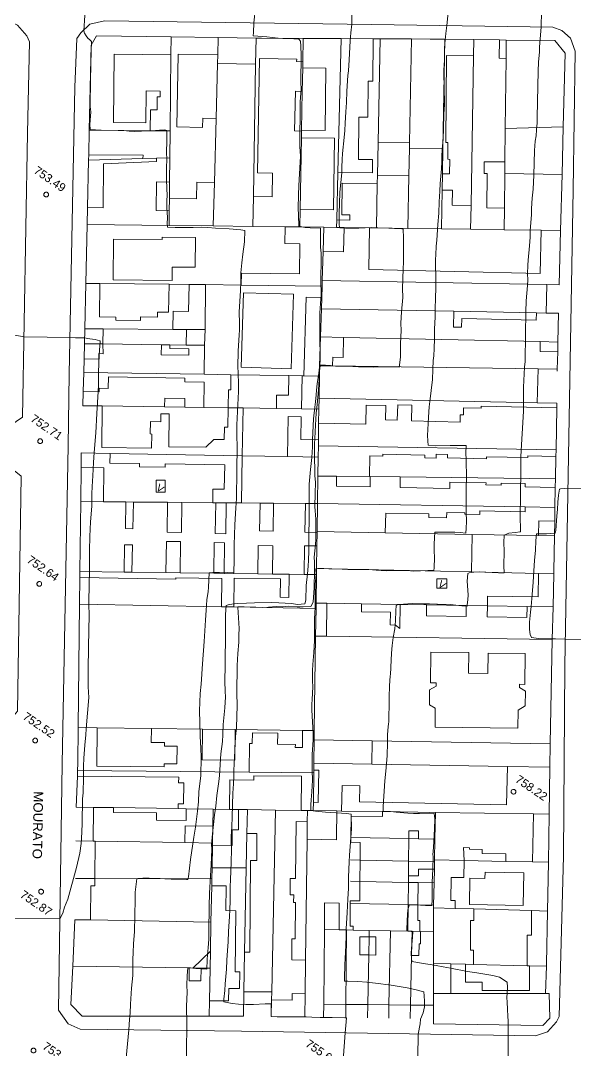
# Model space of a CAD drawing. Header units: metres. Extents: x 322294 to 7190115, y 7390841 to 10157759.
# Drawn here: x 323819.7 to 323937, y 7393684.5 to 7393902 of the extents above; entities that cross this region are included whole.
import ezdxf
from ezdxf.enums import TextEntityAlignment as Align

# ---------------------------------------------------------------- set-up
doc = ezdxf.new("R2010")
doc.units = ezdxf.units.M
doc.layers.get('0').update_dxf_attribs({"lineweight": 18})
for name, color, linetype, lineweight in [('100_SIST_VIARIO_MEIO_FIO', 1, 'Continuous', 18), ('160_P_SIMP_ASF_TOP', 7, 'Continuous', 18), ('206_MURO_E_MURO_ARRIMO', 7, 'Continuous', 18), ('214_PROJ_BEIRAL_EDIF', 10, 'Continuous', 18), ('600_CURVA_MESTRA', 14, 'Continuous', 18), ('604_CURVA_INTERM', 7, 'Continuous', 18), ('606_PTO_COTADO', 7, 'Continuous', 18), ('608_PTO_COTADO_INTERVIA', 1, 'Continuous', 18), ('626_SEGM_CURVA_INTERM', 7, 'Continuous', 18)]:
    doc.layers.add(name, color=color, linetype=linetype, lineweight=lineweight)
doc.styles.add('Style-Arial', font='arial.ttf', dxfattribs={"height": 1.75})

# ---------------------------------------------------------------- blocks, each defined once
blk = doc.blocks.new('SP09')
at = {"color": 0, "linetype": 'Continuous'}
blk.add_lwpolyline([(-0.03, -0.51), (-0.14, -0.49), (-0.24, -0.46), (-0.31, -0.42), (-0.35, -0.39), (-0.42, -0.31), (-0.47, -0.24), (-0.51, -0.15), (-0.52, -0.09), (-0.52, 0.03), (-0.51, 0.11), (-0.48, 0.2), (-0.44, 0.27), (-0.4, 0.33), (-0.32, 0.39), (-0.23, 0.44), (-0.15, 0.48), (-0.1, 0.48), (-0.03, 0.48), (0.08, 0.48), (0.19, 0.44), (0.27, 0.4), (0.35, 0.32), (0.41, 0.23), (0.46, 0.11), (0.48, 0.03), (0.48, -0.03), (0.47, -0.08), (0.44, -0.21), (0.38, -0.3), (0.31, -0.38), (0.23, -0.44), (0.1, -0.49), (0.02, -0.51)], close=True, dxfattribs=at)
blk = doc.blocks.new('SP10')
at = {"color": 0, "linetype": 'Continuous'}
blk.add_lwpolyline([(-0.03, -0.51), (-0.14, -0.49), (-0.24, -0.46), (-0.31, -0.42), (-0.35, -0.39), (-0.42, -0.31), (-0.47, -0.24), (-0.51, -0.15), (-0.52, -0.09), (-0.52, 0.03), (-0.51, 0.11), (-0.48, 0.2), (-0.44, 0.27), (-0.4, 0.33), (-0.32, 0.39), (-0.23, 0.44), (-0.15, 0.48), (-0.1, 0.48), (-0.03, 0.48), (0.08, 0.48), (0.19, 0.44), (0.27, 0.4), (0.35, 0.32), (0.41, 0.23), (0.46, 0.11), (0.48, 0.03), (0.48, -0.03), (0.47, -0.08), (0.44, -0.21), (0.38, -0.3), (0.31, -0.38), (0.23, -0.44), (0.1, -0.49), (0.02, -0.51)], close=True, dxfattribs=at)

msp = doc.modelspace()

# ---------------------------------------------------------------- linework, layer by layer
at = {"layer": '100_SIST_VIARIO_MEIO_FIO'}
for points in [[(323814.107, 7393902.237), (323817.074, 7393902.018), (323819.078, 7393901.019), (323821.039, 7393898.781), (323821.608, 7393897.484), (323821.185, 7393878.231), (323820.165, 7393818.259), (323814.697, 7393814.557), (323767.167, 7393815.661), (323766.306, 7393816.119), (323766.901, 7393862.669), (323767.093, 7393877.496), (323763.425, 7393877.546), (323762.956, 7393878.089), (323763.76, 7393898.6), (323767.238, 7393903.131), (323783.372, 7393903.328), (323803.161, 7393902.441)], [(323829.81, 7393812.157), (323828.554, 7393745.011), (323827.711, 7393693.039), (323829.776, 7393690.121), (323832.319, 7393689.017), (323866.396, 7393688.55), (323928.522, 7393687.555), (323931.081, 7393688.452), (323932.959, 7393690.572), (323933.517, 7393691.656), (323934.469, 7393725.503), (323934.777, 7393765.79), (323936.477, 7393866.253), (323936.947, 7393895.484), (323935.967, 7393898.239), (323934.095, 7393899.889), (323932.226, 7393900.591), (323893.919, 7393901.16), (323837.492, 7393901.891), (323834.368, 7393901.206), (323832.441, 7393899.356), (323831.628, 7393898.159), (323831.195, 7393887.884), (323830.03, 7393827.292)], [(323751.308, 7393810.542), (323707.606, 7393811.207), (323705.502, 7393810.342), (323704.349, 7393808.451), (323703.949, 7393793.34), (323703.94, 7393757.336), (323706.498, 7393754.903), (323741.729, 7393754.131), (323816.586, 7393753.203), (323819.045, 7393756.145), (323819.844, 7393805.76), (323815.336, 7393809.388), (323799.938, 7393809.664)]]:
    msp.add_lwpolyline(points, close=True, dxfattribs=at)
at = {"layer": '206_MURO_E_MURO_ARRIMO'}
for p, q in [((323834.66, 7393896.812), (323835.777, 7393898.783)), ((323835.777, 7393898.783), (323851.544, 7393898.541)), ((323851.544, 7393898.541), (323861.517, 7393898.388)), ((323861.517, 7393898.388), (323869.491, 7393898.266)), ((323869.491, 7393898.266), (323870.64, 7393898.248)), ((323870.64, 7393898.248), (323879.466, 7393898.207)), ((323879.466, 7393898.207), (323887.454, 7393898.17)), ((323894.254, 7393898.138), (323895.704, 7393898.132)), ((323909.353, 7393898.042), (323915.518, 7393897.961)), ((323920.904, 7393897.891), (323922.355, 7393897.872)), ((323834.252, 7393878.833), (323834.66, 7393896.812)), ((323833.881, 7393862.497), (323834.108, 7393872.493)), ((323834.108, 7393872.493), (323834.134, 7393873.651)), ((323833.518, 7393846.471), (323833.8, 7393858.903)), ((323933.853, 7393857.664), (323933.566, 7393846.189)), ((323833.301, 7393836.911), (323833.518, 7393846.471)), ((323833.156, 7393830.522), (323833.229, 7393833.741)), ((323933.283, 7393834.1), (323933.235, 7393832.007)), ((323933.15, 7393828.36), (323933.14, 7393827.937)), ((323832.991, 7393823.658), (323833.091, 7393827.677)), ((323933.06, 7393821.178), (323933.042, 7393820.206)), ((323932.877, 7393811.311), (323932.852, 7393809.922)), ((323832.515, 7393807.574), (323832.438, 7393800.406)), ((323932.764, 7393805.218), (323932.73, 7393803.348)), ((323932.598, 7393796.246), (323932.54, 7393793.151)), ((323932.54, 7393793.151), (323932.402, 7393785.719)), ((323832.281, 7393785.66), (323832.267, 7393784.345)), ((323932.39, 7393785.152), (323932.243, 7393778.167)), ((323932.402, 7393785.719), (323932.39, 7393785.152)), ((323932.098, 7393771.286), (323931.634, 7393749.276)), ((323831.93, 7393752.717), (323831.849, 7393745.082)), ((323831.79, 7393743.628), (323831.74, 7393742.399)), ((323831.849, 7393745.082), (323831.79, 7393743.628)), ((323931.571, 7393744.337), (323931.445, 7393734.41)), ((323931.445, 7393734.41), (323931.316, 7393724.231)), ((323880.261, 7393729.111), (323879.944, 7393703.598)), ((323931.316, 7393724.231), (323931.109, 7393713.928)), ((323931.109, 7393713.928), (323930.885, 7393702.772)), ((323830.747, 7393702.313), (323831.213, 7393712.108)), ((323930.867, 7393702.31), (323930.636, 7393696.516)), ((323930.885, 7393702.772), (323930.867, 7393702.31)), ((323879.856, 7393696.475), (323879.795, 7393691.557)), ((323883.771, 7393691.496), (323883.795, 7393694.265)), ((323866.819, 7393691.754), (323859.584, 7393691.757))]:
    msp.add_line(p, q, dxfattribs=at)
for points in [[(323851.544, 7393898.541), (323851.503, 7393894.746)], [(323861.418, 7393894.718), (323861.517, 7393898.388)], [(323869.397, 7393892.751), (323869.491, 7393898.266)], [(323879.378, 7393893.284), (323879.466, 7393898.207)], [(323879.117, 7393878.652), (323879.121, 7393878.845)], [(323895.278, 7393876.244), (323895.142, 7393869.24)], [(323901.904, 7393875.043), (323901.789, 7393869.17)], [(323908.95, 7393874.969), (323908.857, 7393869.645)], [(323845.598, 7393872.821), (323834.108, 7393872.493)], [(323886.559, 7393859.87), (323886.794, 7393869.93)], [(323851.21, 7393867.883), (323851.172, 7393864.423)], [(323908.796, 7393866.168), (323908.653, 7393858.003)], [(323836.492, 7393846.448), (323833.518, 7393846.471)], [(323855.339, 7393846.279), (323851.115, 7393846.335)], [(323858.838, 7393846.233), (323866.356, 7393846.135)], [(323930.923, 7393846.236), (323933.566, 7393846.189)], [(323837.157, 7393836.883), (323851.9, 7393836.778)], [(323851.277, 7393833.505), (323849.476, 7393833.528)], [(323858.541, 7393827.281), (323864.185, 7393827.194)], [(323876.397, 7393827.004), (323879.212, 7393826.96)], [(323933.06, 7393821.178), (323928.92, 7393821.265)], [(323882.62, 7393809.785), (323882.654, 7393812.162)], [(323866.592, 7393810.057), (323838.642, 7393810.532)], [(323886.503, 7393805.755), (323893.456, 7393805.675)], [(323860.97, 7393800.167), (323863.166, 7393800.149)], [(323882.479, 7393799.987), (323882.394, 7393794.057)], [(323932.54, 7393793.151), (323929.152, 7393793.212)], [(323843.265, 7393785.509), (323841.609, 7393785.532)], [(323853.465, 7393785.369), (323850.445, 7393785.411)], [(323862.757, 7393785.242), (323860.539, 7393785.272)], [(323872.936, 7393785.102), (323869.872, 7393785.144)], [(323929.21, 7393785.223), (323932.39, 7393785.152)], [(323926.754, 7393778.255), (323918.386, 7393778.389)], [(323882.076, 7393771.987), (323884.378, 7393771.955)], [(323894.044, 7393749.917), (323881.762, 7393750.127)], [(323868.027, 7393743.266), (323831.79, 7393743.628)], [(323881.682, 7393743.13), (323881.611, 7393736.91)], [(323853.028, 7393735.569), (323854.716, 7393735.544)], [(323860.432, 7393735.46), (323863.894, 7393735.409)], [(323896.201, 7393734.931), (323887.583, 7393735.058)], [(323928.148, 7393734.458), (323931.445, 7393734.41)], [(323860.293, 7393728.296), (323860.363, 7393731.89)], [(323835.049, 7393728.701), (323831.398, 7393728.76)], [(323903.812, 7393729.202), (323901.788, 7393729.244)], [(323889.485, 7393724.756), (323891.484, 7393724.714)], [(323901.741, 7393724.501), (323907.206, 7393724.388)], [(323922.26, 7393724.416), (323913.452, 7393724.596)], [(323931.316, 7393724.231), (323927.941, 7393724.3)], [(323867.423, 7393723.098), (323867.079, 7393705.235)], [(323831.31, 7393720.827), (323835.41, 7393720.812)], [(323891.439, 7393720.198), (323889.431, 7393720.239)], [(323901.649, 7393715.312), (323903.697, 7393715.269)], [(323911.546, 7393714.502), (323915.525, 7393714.385)], [(323927.709, 7393714.028), (323931.109, 7393713.928)], [(323834.517, 7393712.051), (323831.213, 7393712.108)], [(323893.307, 7393704.669), (323893.386, 7393708.477)], [(323902.459, 7393709.657), (323904.081, 7393709.624)], [(323856.111, 7393701.912), (323855.349, 7393701.924)], [(323913.717, 7393702.698), (323910.63, 7393702.768)], [(323930.867, 7393702.31), (323927.292, 7393702.391)], [(323866.918, 7393696.905), (323866.819, 7393691.754)], [(323872.786, 7393695.198), (323872.717, 7393691.665)], [(323888.495, 7393694.218), (323888.471, 7393691.425)], [(323893.031, 7393691.356), (323893.089, 7393694.172)], [(323897.522, 7393691.287), (323897.581, 7393694.127)], [(323902.076, 7393691.218), (323902.135, 7393694.082)]]:
    msp.add_lwpolyline(points, dxfattribs=at)
at = {"layer": '214_PROJ_BEIRAL_EDIF'}
for points in [[(323886.794, 7393869.93), (323887.454, 7393898.17), (323894.254, 7393898.138), (323894.16, 7393889.183), (323893.217, 7393889.193), (323893.137, 7393881.57), (323891.202, 7393881.59), (323891.108, 7393872.675), (323894.129, 7393872.644), (323894.1, 7393869.853)], [(323902.357, 7393898.101), (323895.704, 7393898.132), (323895.278, 7393876.244), (323901.926, 7393876.174)], [(323901.926, 7393876.174), (323902.357, 7393898.101), (323906.251, 7393898.083), (323909.353, 7393898.042), (323908.95, 7393874.969), (323901.904, 7393875.043)], [(323922.085, 7393872.134), (323922.158, 7393879.157), (323922.314, 7393893.954), (323920.863, 7393894.015), (323920.904, 7393897.891), (323915.518, 7393897.961), (323915.461, 7393894.558), (323914.928, 7393862.931), (323914.843, 7393857.919), (323921.934, 7393857.824), (323921.982, 7393862.388), (323918.287, 7393862.427), (323918.363, 7393869.662), (323917.688, 7393869.67), (323917.715, 7393872.18)], [(323922.314, 7393893.954), (323922.355, 7393897.872), (323932.63, 7393897.738), (323934.787, 7393895.102), (323934.399, 7393879.573), (323922.158, 7393879.157)], [(323851.503, 7393894.746), (323851.327, 7393878.687), (323847.144, 7393878.723), (323847.181, 7393883.112), (323848.596, 7393883.099), (323848.62, 7393885.899), (323849.195, 7393885.895), (323849.205, 7393887.104), (323846.24, 7393887.129), (323846.182, 7393880.399), (323839.362, 7393880.457), (323839.485, 7393894.85)], [(323861.058, 7393881.334), (323861.369, 7393892.888), (323861.418, 7393894.718), (323853.027, 7393894.861), (323852.766, 7393879.514), (323858.183, 7393879.421), (323858.216, 7393881.382)], [(323868.922, 7393864.845), (323872.897, 7393864.777), (323872.982, 7393869.768), (323869.81, 7393869.822), (323870.221, 7393893.993), (323878.083, 7393893.859), (323878.073, 7393893.307), (323879.378, 7393893.284), (323879.355, 7393891.998), (323879.266, 7393887.013), (323877.795, 7393887.039), (323877.646, 7393878.678), (323879.117, 7393878.652), (323879.092, 7393877.216), (323878.822, 7393862.072), (323878.757, 7393858.399), (323875.644, 7393858.437), (323868.814, 7393858.521)], [(323908.796, 7393866.168), (323908.857, 7393869.645), (323910.388, 7393869.629), (323910.42, 7393872.672), (323909.992, 7393872.677), (323910.029, 7393876.207), (323909.562, 7393876.212), (323909.755, 7393894.618), (323915.461, 7393894.558), (323914.928, 7393862.931), (323910.956, 7393862.973), (323910.989, 7393866.145)], [(323860.695, 7393867.793), (323861.058, 7393881.334), (323861.369, 7393892.888), (323869.397, 7393892.751), (323868.922, 7393864.845), (323868.814, 7393858.521), (323860.448, 7393858.612)], [(323879.121, 7393878.845), (323879.266, 7393887.013), (323879.355, 7393891.998), (323884.222, 7393891.947), (323884.084, 7393878.792)], [(323847.144, 7393878.723), (323851.327, 7393878.687), (323851.265, 7393872.983), (323848.482, 7393872.903), (323845.598, 7393872.821), (323845.604, 7393873.552), (323834.134, 7393873.651), (323834.252, 7393878.833)], [(323922.085, 7393872.134), (323922.158, 7393879.157), (323934.399, 7393879.573), (323934.147, 7393869.466), (323922.059, 7393869.701)], [(323879.092, 7393877.216), (323878.822, 7393862.072), (323885.887, 7393861.998), (323886.046, 7393877.142)], [(323851.143, 7393861.824), (323848.377, 7393861.847), (323848.429, 7393867.906), (323851.21, 7393867.883), (323851.265, 7393872.983), (323848.482, 7393872.903), (323848.475, 7393872.184), (323837.268, 7393871.723), (323837.189, 7393862.469), (323833.881, 7393862.497), (323833.8, 7393858.903), (323851.11, 7393858.714)], [(323921.982, 7393862.388), (323921.934, 7393857.824), (323929.765, 7393857.719), (323933.853, 7393857.664), (323934.147, 7393869.466), (323922.059, 7393869.701)], [(323860.695, 7393867.793), (323856.975, 7393867.856), (323856.915, 7393864.325), (323851.172, 7393864.423), (323851.143, 7393861.824), (323851.11, 7393858.714), (323860.448, 7393858.612)], [(323894.927, 7393858.187), (323895.11, 7393867.592), (323887.663, 7393867.67), (323887.593, 7393860.968), (323889.335, 7393860.949), (323889.324, 7393859.841), (323886.559, 7393859.87), (323886.522, 7393858.3), (323888.082, 7393858.279), (323893.496, 7393858.207)], [(323895.11, 7393867.592), (323895.142, 7393869.24), (323901.789, 7393869.17), (323901.571, 7393858.098), (323894.927, 7393858.187)], [(323866.356, 7393846.135), (323866.384, 7393848.664), (323878.657, 7393848.53), (323878.725, 7393854.837), (323875.605, 7393854.871), (323875.644, 7393858.437), (323878.757, 7393858.399), (323883.818, 7393858.337), (323883.663, 7393853.222), (323883.477, 7393847.088), (323883.442, 7393845.911)], [(323888.082, 7393858.279), (323887.968, 7393853.127), (323883.663, 7393853.222), (323883.818, 7393858.337), (323886.522, 7393858.3)], [(323929.765, 7393857.719), (323929.562, 7393848.593), (323893.301, 7393849.396), (323893.496, 7393858.207), (323894.927, 7393858.187), (323901.571, 7393858.098), (323908.653, 7393858.003), (323914.843, 7393857.919), (323921.934, 7393857.824)], [(323856.723, 7393856.18), (323856.654, 7393849.873), (323851.764, 7393849.926), (323851.733, 7393847.094), (323839.307, 7393847.23), (323839.401, 7393855.853), (323849.647, 7393855.741), (323849.652, 7393856.257)], [(323836.492, 7393846.448), (323851.115, 7393846.335), (323851.023, 7393840.382), (323848.682, 7393840.419), (323848.666, 7393839.351), (323845.063, 7393839.407), (323845.051, 7393838.611), (323839.837, 7393838.692), (323839.848, 7393839.369), (323836.383, 7393839.423)], [(323855.339, 7393846.279), (323858.838, 7393846.233), (323858.77, 7393836.729), (323854.788, 7393836.757), (323851.9, 7393836.778), (323851.96, 7393840.624), (323855.251, 7393840.573)], [(323911.303, 7393840.582), (323928.744, 7393840.256), (323930.789, 7393840.218), (323930.923, 7393846.236), (323883.477, 7393847.088), (323883.442, 7393845.911), (323883.367, 7393843.452), (323883.296, 7393841.107)], [(323877.414, 7393844.177), (323866.847, 7393844.497), (323866.371, 7393828.779), (323876.938, 7393828.459)], [(323879.607, 7393826.954), (323880.109, 7393843.551), (323883.367, 7393843.452), (323883.296, 7393841.107), (323883.116, 7393835.17), (323882.932, 7393829.084), (323882.866, 7393826.903)], [(323911.303, 7393840.582), (323911.229, 7393837.252), (323912.92, 7393837.215), (323912.961, 7393839.088), (323928.71, 7393838.739), (323928.744, 7393840.256), (323930.789, 7393840.218), (323933.424, 7393840.168), (323933.283, 7393834.1), (323929.544, 7393834.18), (323887.994, 7393835.066), (323883.116, 7393835.17), (323883.296, 7393841.107)], [(323837.107, 7393833.69), (323837.157, 7393836.883), (323833.301, 7393836.911), (323833.229, 7393833.741)], [(323854.688, 7393833.46), (323854.788, 7393836.757), (323858.77, 7393836.729), (323858.621, 7393833.409)], [(323929.079, 7393828.418), (323885.656, 7393829.044), (323885.696, 7393830.871), (323887.9, 7393830.822), (323887.994, 7393835.066), (323929.544, 7393834.18), (323929.497, 7393832.09), (323933.235, 7393832.007), (323933.15, 7393828.36)], [(323858.621, 7393833.409), (323854.688, 7393833.46), (323851.277, 7393833.505), (323851.265, 7393832.75), (323855.282, 7393832.687), (323855.261, 7393831.333), (323849.443, 7393831.424), (323849.476, 7393833.528), (323837.107, 7393833.69), (323837.153, 7393831.637), (323836.287, 7393831.65), (323836.268, 7393830.474), (323833.156, 7393830.522), (323833.091, 7393827.677), (323858.541, 7393827.281)], [(323885.656, 7393829.044), (323882.932, 7393829.084), (323882.866, 7393826.903), (323882.799, 7393822.231), (323928.92, 7393821.265), (323929.079, 7393828.418)], [(323854.445, 7393820.347), (323858.469, 7393820.289), (323858.551, 7393825.621), (323854.437, 7393825.685), (323854.45, 7393826.47), (323838.29, 7393826.721), (323838.253, 7393824.312), (323836.355, 7393824.342), (323836.344, 7393823.606), (323832.991, 7393823.658), (323832.916, 7393820.656), (323837.004, 7393820.597), (323850.163, 7393820.409), (323850.191, 7393822.212), (323854.472, 7393822.146)], [(323873.796, 7393820.07), (323866.749, 7393820.171), (323863.603, 7393820.216), (323863.662, 7393824.025), (323864.136, 7393824.018), (323864.185, 7393827.194), (323876.397, 7393827.004), (323876.338, 7393822.849), (323873.836, 7393822.884)], [(323879.607, 7393826.954), (323882.866, 7393826.903), (323882.799, 7393822.231), (323882.766, 7393819.941), (323879.103, 7393819.994), (323879.212, 7393826.96)], [(323863.603, 7393820.216), (323863.539, 7393816.098), (323862.804, 7393816.109), (323862.764, 7393813.498), (323860.569, 7393813.532), (323858.911, 7393811.862), (323851.04, 7393811.985), (323851.148, 7393818.934), (323849.376, 7393818.961), (323849.35, 7393817.265), (323847.186, 7393817.299), (323847.146, 7393814.681), (323847.445, 7393814.676), (323847.398, 7393811.675), (323836.867, 7393811.839), (323837.004, 7393820.597), (323850.163, 7393820.409), (323854.445, 7393820.347), (323858.469, 7393820.289)], [(323882.766, 7393819.941), (323879.103, 7393819.994), (323873.796, 7393820.07), (323866.749, 7393820.171), (323866.592, 7393810.057), (323876.159, 7393809.895), (323876.281, 7393818.363), (323878.991, 7393818.324), (323878.922, 7393813.488), (323882.672, 7393813.434), (323882.723, 7393816.973)], [(323882.723, 7393816.973), (323882.672, 7393813.434), (323882.654, 7393812.162), (323932.877, 7393811.311), (323933.042, 7393820.206), (323917.038, 7393820.561), (323917.028, 7393820.098), (323913.347, 7393820.179), (323913.314, 7393818.69), (323912.65, 7393818.705), (323912.616, 7393817.194), (323902.317, 7393817.423), (323902.391, 7393820.745), (323899.418, 7393820.811), (323899.347, 7393817.62), (323896.817, 7393817.677), (323896.883, 7393820.665), (323892.755, 7393820.757), (323892.666, 7393816.752)], [(323838.642, 7393810.532), (323838.612, 7393808.552), (323844.894, 7393808.454), (323844.883, 7393807.759), (323850.281, 7393807.675), (323850.292, 7393808.37), (323862.859, 7393808.175), (323862.779, 7393803.015), (323860.375, 7393803.052), (323860.33, 7393800.172), (323853.814, 7393800.227), (323850.795, 7393800.252), (323843.566, 7393800.313), (323841.984, 7393800.326), (323837.219, 7393800.366), (323837.33, 7393807.499), (323832.515, 7393807.574), (323832.548, 7393810.676)], [(323866.438, 7393800.121), (323870.335, 7393800.089), (323873.185, 7393800.065), (323879.916, 7393800.008), (323882.479, 7393799.987), (323882.563, 7393805.801), (323882.62, 7393809.785), (323876.159, 7393809.895), (323866.592, 7393810.057)], [(323893.456, 7393805.675), (323893.62, 7393805.673), (323899.981, 7393805.599), (323932.764, 7393805.218), (323932.852, 7393809.922), (323926.937, 7393810.053), (323926.929, 7393809.693), (323918.167, 7393809.887), (323918.157, 7393809.44), (323909.937, 7393809.622), (323909.953, 7393810.348), (323907.545, 7393810.402), (323907.527, 7393809.593), (323905.141, 7393809.646), (323905.154, 7393810.23), (323896.27, 7393810.427), (323896.26, 7393809.972), (323893.553, 7393810.032)], [(323850.295, 7393804.91), (323850.256, 7393802.396), (323848.371, 7393802.425), (323848.41, 7393804.939)], [(323886.503, 7393805.755), (323886.478, 7393803.627), (323893.595, 7393803.544), (323893.62, 7393805.673), (323899.981, 7393805.599), (323899.931, 7393803.373), (323910.424, 7393803.14), (323910.454, 7393804.504), (323918.09, 7393804.335), (323918.081, 7393803.933), (323921.287, 7393803.862), (323921.297, 7393804.307), (323926.393, 7393804.194), (323926.377, 7393803.488), (323932.73, 7393803.348), (323932.652, 7393799.173), (323926.396, 7393799.274), (323882.479, 7393799.987), (323882.563, 7393805.801)], [(323841.609, 7393785.532), (323832.281, 7393785.66), (323832.438, 7393800.406), (323837.219, 7393800.366), (323841.984, 7393800.326), (323841.903, 7393794.692), (323843.486, 7393794.669), (323843.566, 7393800.313), (323850.795, 7393800.252), (323850.704, 7393793.94), (323853.723, 7393793.896), (323853.814, 7393800.227), (323860.33, 7393800.172), (323860.97, 7393800.167), (323860.876, 7393793.643), (323863.072, 7393793.612), (323863.166, 7393800.149), (323866.438, 7393800.121), (323870.335, 7393800.089), (323870.25, 7393794.214), (323873.1, 7393794.173), (323873.185, 7393800.065), (323879.916, 7393800.008), (323879.829, 7393793.914), (323882.391, 7393793.877), (323882.35, 7393791.052), (323879.721, 7393791.09), (323879.634, 7393785.01), (323876.491, 7393785.053), (323872.936, 7393785.102), (323873.021, 7393791.065), (323869.958, 7393791.109), (323869.872, 7393785.144), (323862.757, 7393785.242), (323862.849, 7393791.699), (323860.631, 7393791.73), (323860.539, 7393785.272), (323853.465, 7393785.369), (323853.559, 7393791.947), (323850.539, 7393791.99), (323850.445, 7393785.411), (323843.265, 7393785.509), (323843.347, 7393791.258), (323841.692, 7393791.282)], [(323926.396, 7393799.274), (323932.652, 7393799.173), (323932.598, 7393796.246), (323929.221, 7393796.32), (323929.152, 7393793.212), (323915.182, 7393793.465), (323896.8, 7393793.797), (323896.892, 7393797.988), (323905.99, 7393797.786), (323905.974, 7393797.055), (323909.751, 7393796.971), (323909.776, 7393798.113), (323913.637, 7393798.028), (323913.63, 7393797.729), (323916.75, 7393797.66), (323916.768, 7393798.464), (323926.373, 7393798.251)], [(323882.394, 7393794.057), (323882.391, 7393793.877), (323882.35, 7393791.052), (323882.282, 7393786.263), (323915.006, 7393785.537), (323915.182, 7393793.465), (323896.8, 7393793.797)], [(323864.787, 7393778.16), (323882.16, 7393777.837), (323882.177, 7393778.97), (323882.263, 7393784.974), (323879.634, 7393785.01), (323876.491, 7393785.053), (323876.42, 7393780.161), (323874.612, 7393780.187), (323874.668, 7393784.06), (323864.873, 7393784.201)], [(323929.21, 7393785.223), (323915.006, 7393785.537), (323882.282, 7393786.263), (323882.263, 7393784.974), (323882.177, 7393778.97), (323884.476, 7393778.933), (323891.808, 7393778.815), (323899.975, 7393778.684), (323905.531, 7393778.595), (323913.919, 7393778.461), (323918.386, 7393778.389), (323918.415, 7393780.425), (323929.14, 7393780.275)], [(323862.155, 7393778.209), (323862.241, 7393784.191), (323852.531, 7393784.33), (323852.527, 7393784.055), (323832.267, 7393784.345), (323832.208, 7393778.767)], [(323909.809, 7393784.06), (323907.691, 7393784.09), (323907.664, 7393782.139), (323909.781, 7393782.11)], [(323864.787, 7393778.16), (323862.155, 7393778.209), (323832.208, 7393778.767), (323831.93, 7393752.717), (323835.925, 7393752.663), (323847.386, 7393752.509), (323858.165, 7393752.365), (323865.094, 7393752.272), (323879.311, 7393752.081), (323881.79, 7393752.048), (323882.076, 7393771.987), (323882.16, 7393777.837)], [(323926.754, 7393778.255), (323926.721, 7393775.918), (323918.307, 7393776.036), (323918.386, 7393778.389), (323913.919, 7393778.461), (323913.887, 7393776.151), (323905.499, 7393776.268), (323905.531, 7393778.595), (323899.975, 7393778.684), (323899.904, 7393773.629), (323898.96, 7393774.338), (323897.83, 7393774.354), (323897.868, 7393777.023), (323891.784, 7393777.108), (323891.808, 7393778.815), (323884.476, 7393778.933), (323884.378, 7393771.955), (323932.098, 7393771.286), (323932.243, 7393778.167)], [(323926.362, 7393768.295), (323926.271, 7393761.801), (323925.166, 7393761.816), (323925.156, 7393761.143), (323926.412, 7393760.389), (323926.368, 7393757.266), (323924.853, 7393756.33), (323924.799, 7393752.524), (323907.309, 7393752.769), (323907.365, 7393756.787), (323906.118, 7393757.482), (323906.163, 7393760.686), (323907.565, 7393761.405), (323907.575, 7393762.131), (323906.33, 7393762.148), (323906.421, 7393768.64), (323914.448, 7393768.527), (323914.387, 7393764.179), (323918.456, 7393764.122), (323918.516, 7393768.405)], [(323835.925, 7393752.663), (323847.386, 7393752.509), (323847.356, 7393749.541), (323850.158, 7393749.513), (323850.151, 7393748.78), (323852.814, 7393748.753), (323852.777, 7393745.024), (323850.07, 7393745.051), (323850.063, 7393744.36), (323835.843, 7393744.502)], [(323858.165, 7393752.365), (323865.094, 7393752.272), (323865.029, 7393745.822), (323858.1, 7393745.891)], [(323881.688, 7393743.679), (323881.682, 7393743.13), (323868.027, 7393743.266), (323868.088, 7393749.345), (323868.695, 7393749.339), (323868.717, 7393751.557), (323874.073, 7393751.503), (323874.05, 7393749.174), (323877.795, 7393749.136), (323877.788, 7393748.485), (323879.275, 7393748.47), (323879.311, 7393752.081), (323881.79, 7393752.048), (323881.762, 7393750.127), (323881.705, 7393745.142)], [(323922.61, 7393744.482), (323893.943, 7393744.944), (323894.044, 7393749.917), (323931.634, 7393749.276), (323931.571, 7393744.337)], [(323881.59, 7393735.147), (323881.611, 7393736.91), (323882.626, 7393736.889), (323882.764, 7393743.657), (323881.688, 7393743.679), (323881.705, 7393745.142), (323893.943, 7393744.944), (323922.61, 7393744.482), (323922.444, 7393736.362), (323891.325, 7393736.997), (323891.394, 7393740.377), (323887.693, 7393740.453), (323887.583, 7393735.058), (323886.562, 7393735.073)], [(323831.74, 7393742.399), (323853.14, 7393742.185), (323853.128, 7393741.02), (323854.198, 7393741.009), (323854.154, 7393736.596), (323853.038, 7393736.607), (323853.028, 7393735.569), (323839.349, 7393735.772), (323835.12, 7393735.834), (323831.477, 7393735.888)], [(323879.015, 7393735.185), (323879.087, 7393742.391), (323869.002, 7393742.492), (323868.993, 7393741.597), (323863.956, 7393741.648), (323863.894, 7393735.409), (323865.802, 7393735.38), (323867.66, 7393735.353), (323873.567, 7393735.266)], [(323860.432, 7393735.46), (323860.363, 7393731.89), (323854.499, 7393731.949), (323854.464, 7393728.389), (323835.488, 7393728.694), (323835.049, 7393728.701), (323835.12, 7393735.834), (323839.349, 7393735.772), (323839.338, 7393734.758), (323848.445, 7393734.667), (323848.43, 7393733.125), (323854.692, 7393733.062), (323854.716, 7393735.544)], [(323865.802, 7393735.38), (323865.759, 7393731.062), (323864.453, 7393731.075), (323864.42, 7393727.803), (323860.284, 7393727.845), (323860.191, 7393723.054), (323867.423, 7393723.098), (323867.563, 7393730.337), (323867.66, 7393735.353)], [(323867.563, 7393730.337), (323869.683, 7393730.316), (323869.626, 7393724.635), (323868.345, 7393724.648), (323868.151, 7393705.224), (323867.079, 7393705.235), (323866.918, 7393696.905), (323872.818, 7393696.847), (323873.567, 7393735.266), (323867.66, 7393735.353)], [(323880.306, 7393732.801), (323880.336, 7393735.165), (323879.015, 7393735.185), (323873.567, 7393735.266), (323872.818, 7393696.847), (323872.786, 7393695.198), (323877.137, 7393695.154), (323877.151, 7393696.502), (323879.856, 7393696.475), (323879.944, 7393703.598), (323877.027, 7393703.627), (323877.071, 7393708.08), (323877.756, 7393708.074), (323877.832, 7393715.741), (323877.429, 7393715.745), (323877.445, 7393717.331), (323876.686, 7393717.338), (323876.72, 7393720.802), (323877.858, 7393720.79), (323877.978, 7393732.824)], [(323880.306, 7393732.801), (323880.261, 7393729.111), (323886.463, 7393728.983), (323886.507, 7393729.562), (323886.562, 7393735.073), (323881.59, 7393735.147), (323880.336, 7393735.165)], [(323889.542, 7393729.498), (323889.587, 7393733.984), (323896.191, 7393733.918), (323896.201, 7393734.931), (323907.418, 7393734.765), (323907.303, 7393729.129), (323903.812, 7393729.202), (323903.829, 7393730.865), (323901.805, 7393730.886), (323901.788, 7393729.244)], [(323913.452, 7393724.596), (323913.364, 7393727.343), (323914.593, 7393727.318), (323914.587, 7393727.02), (323917.306, 7393726.964), (323917.289, 7393726.106), (323922.292, 7393726.004), (323922.26, 7393724.416), (323927.941, 7393724.3), (323928.148, 7393734.458), (323907.418, 7393734.765), (323907.303, 7393729.129), (323907.213, 7393724.723)], [(323835.41, 7393720.812), (323860.146, 7393720.722), (323860.191, 7393723.054), (323860.284, 7393727.845), (323860.293, 7393728.296), (323854.464, 7393728.389), (323835.488, 7393728.694)], [(323901.788, 7393729.244), (323889.542, 7393729.498), (323889.53, 7393728.465), (323891.521, 7393728.445), (323891.484, 7393724.714), (323901.741, 7393724.501)], [(323901.71, 7393721.373), (323901.696, 7393719.985), (323891.439, 7393720.198), (323891.484, 7393724.714), (323901.741, 7393724.501)], [(323913.452, 7393724.596), (323913.378, 7393721.003), (323910.734, 7393721.057), (323910.635, 7393716.195), (323911.58, 7393716.175), (323911.546, 7393714.502), (323907.019, 7393714.634), (323907.019, 7393715.2), (323907.114, 7393719.872), (323907.174, 7393722.779), (323907.206, 7393724.388), (323907.213, 7393724.723)], [(323901.71, 7393721.373), (323903.84, 7393721.352), (323903.855, 7393722.812), (323907.174, 7393722.779), (323907.114, 7393719.872), (323903.743, 7393719.942), (323901.696, 7393719.985)], [(323926.045, 7393721.98), (323917.889, 7393722.147), (323917.862, 7393720.805), (323914.685, 7393720.87), (323914.572, 7393715.307), (323925.904, 7393715.076)], [(323860.146, 7393720.722), (323835.41, 7393720.812), (323835.394, 7393719.233), (323834.589, 7393719.241), (323834.517, 7393712.051), (323859.969, 7393711.612), (323860.118, 7393719.28)], [(323891.439, 7393720.198), (323901.696, 7393719.985), (323901.649, 7393715.312), (323889.375, 7393715.567), (323889.382, 7393716.108), (323891.398, 7393716.088)], [(323903.697, 7393715.269), (323903.743, 7393719.942), (323907.114, 7393719.872), (323907.019, 7393715.2)], [(323860.118, 7393719.28), (323859.969, 7393711.612), (323859.85, 7393705.478), (323859.78, 7393701.854), (323859.647, 7393694.988), (323863.683, 7393694.948), (323863.709, 7393697.595), (323866.018, 7393697.572), (323866.054, 7393701.11), (323865.069, 7393701.12), (323865.197, 7393714.006), (323863.14, 7393714.027), (323863.192, 7393719.249)], [(323883.928, 7393710.042), (323887.028, 7393709.978), (323887.084, 7393715.614), (323883.923, 7393715.675)], [(323890.028, 7393709.916), (323893.415, 7393709.845), (323897.905, 7393709.752), (323901.593, 7393709.675), (323901.649, 7393715.312), (323889.375, 7393715.567), (323889.353, 7393710.753), (323890.036, 7393710.746)], [(323903.697, 7393715.269), (323903.664, 7393711.975), (323904.105, 7393711.971), (323904.081, 7393709.624), (323904.271, 7393709.62), (323907.02, 7393709.563), (323907.019, 7393714.634), (323907.019, 7393715.2)], [(323915.449, 7393702.659), (323926.796, 7393702.402), (323926.796, 7393708.868), (323927.71, 7393708.868), (323927.709, 7393714.028), (323915.525, 7393714.385), (323915.525, 7393711.961), (323914.775, 7393711.961), (323914.776, 7393705.666), (323915.449, 7393705.666)], [(323887.028, 7393709.978), (323888.628, 7393709.945), (323888.495, 7393694.218), (323883.795, 7393694.265), (323883.928, 7393710.042)], [(323893.415, 7393709.845), (323893.386, 7393708.477), (323891.448, 7393708.497), (323891.41, 7393704.688), (323893.307, 7393704.669), (323893.089, 7393694.172), (323888.495, 7393694.218), (323888.628, 7393709.945), (323890.028, 7393709.916)], [(323893.386, 7393708.477), (323893.415, 7393709.845), (323897.905, 7393709.752), (323897.581, 7393694.127), (323893.089, 7393694.172), (323893.307, 7393704.669), (323894.796, 7393704.654), (323894.834, 7393708.463)], [(323897.905, 7393709.752), (323897.581, 7393694.127), (323902.135, 7393694.082), (323902.353, 7393704.582), (323902.459, 7393709.657), (323901.593, 7393709.675)], [(323904.271, 7393709.62), (323907.02, 7393709.563), (323907.02, 7393702.85), (323907.021, 7393696.561), (323907.021, 7393694.033), (323902.135, 7393694.082), (323902.353, 7393704.582), (323903.921, 7393704.567), (323903.946, 7393707.03), (323904.245, 7393707.027)], [(323857.867, 7393701.884), (323859.78, 7393701.854), (323859.85, 7393705.478), (323856.111, 7393701.912)], [(323855.349, 7393701.924), (323855.322, 7393699.224), (323857.84, 7393699.199), (323857.867, 7393701.884), (323859.78, 7393701.854), (323859.647, 7393694.988), (323859.584, 7393691.757), (323832.715, 7393691.767), (323830.362, 7393694.229), (323830.747, 7393702.313)], [(323907.021, 7393696.561), (323907.02, 7393702.85), (323910.63, 7393702.768), (323910.631, 7393696.554)], [(323927.292, 7393702.391), (323926.796, 7393702.402), (323915.449, 7393702.659), (323913.717, 7393702.698), (323913.718, 7393698.887), (323917.293, 7393698.887), (323917.293, 7393697.145), (323927.293, 7393697.146)], [(323930.636, 7393696.516), (323931.439, 7393696.515), (323931.558, 7393691.303), (323930.091, 7393689.8), (323907.024, 7393690.118), (323907.022, 7393690.978), (323907.022, 7393691.143), (323907.021, 7393694.033), (323907.021, 7393696.561), (323910.631, 7393696.554)]]:
    msp.add_lwpolyline(points, close=True, dxfattribs=at)
at = {"layer": '600_CURVA_MESTRA', "elevation": 755}
msp.add_lwpolyline([(323854.701, 7393678.957), (323854.86, 7393689.9), (323854.851, 7393691.374), (323854.782, 7393692.568), (323854.779, 7393693.846), (323854.928, 7393696.806), (323854.879, 7393698.244), (323854.924, 7393700.337), (323855.096, 7393701.926), (323855.669, 7393701.939), (323856.776, 7393701.839), (323857.879, 7393701.706), (323859.081, 7393701.655), (323859.161, 7393703.66), (323859.244, 7393704.793), (323859.402, 7393706.206), (323859.496, 7393707.98), (323859.54, 7393709.57), (323859.604, 7393714.984), (323859.678, 7393717.704), (323859.848, 7393721.39), (323859.982, 7393723.694), (323860.127, 7393726.951), (323860.094, 7393728.054), (323860.187, 7393729.451), (323860.338, 7393730.969), (323860.561, 7393732.844), (323860.707, 7393734.265), (323860.963, 7393736.118), (323861.199, 7393738.352), (323861.619, 7393741.288), (323861.794, 7393742.55), (323861.867, 7393743.634), (323861.903, 7393744.938), (323862.035, 7393747.16), (323862.386, 7393749.738), (323862.475, 7393751.185), (323862.57, 7393753.339), (323862.905, 7393756.873), (323863.03, 7393759.14), (323862.959, 7393760.267), (323862.885, 7393762.497), (323862.975, 7393765.814), (323862.996, 7393768.398), (323863.052, 7393770.296), (323863.033, 7393772.033), (323863.065, 7393774.392), (323863.006, 7393776.527), (323863.174, 7393778.487), (323863.808, 7393778.673), (323865.506, 7393778.867), (323867.445, 7393778.975), (323869.193, 7393779.037), (323872.7, 7393779.06), (323874.293, 7393779.055), (323875.621, 7393778.974), (323876.959, 7393778.854), (323878.275, 7393778.699), (323879.792, 7393778.785), (323880.031, 7393779.579), (323880.114, 7393782.673), (323880.357, 7393785.155), (323880.475, 7393786.751), (323880.591, 7393788.035), (323880.657, 7393789.925), (323880.665, 7393791.146), (323880.624, 7393794.094), (323880.71, 7393796.012), (323880.682, 7393798.054), (323880.717, 7393802.856), (323880.733, 7393804.09), (323881.029, 7393807.205), (323881.306, 7393809.709), (323881.445, 7393811.966), (323881.413, 7393813.432), (323881.517, 7393814.912), (323881.649, 7393817.877), (323881.914, 7393820.31), (323882.078, 7393821.501), (323882.215, 7393822.914), (323882.281, 7393823.929), (323882.44, 7393825.262), (323882.784, 7393827.549), (323883.019, 7393830.094), (323883.047, 7393832.442), (323882.966, 7393833.606), (323882.962, 7393837.638), (323882.994, 7393840.267), (323883.076, 7393842.238), (323883.225, 7393844.075), (323883.198, 7393847.259), (323883.171, 7393848.38), (323883.218, 7393850.437), (323883.235, 7393852.872), (323883.112, 7393854.136), (323883.132, 7393855.31), (323883.116, 7393858.117), (323880.924, 7393858.201), (323879.843, 7393858.287), (323878.567, 7393858.534), (323878.551, 7393858.647), (323878.478, 7393860.84), (323878.399, 7393862.47), (323878.466, 7393865.137), (323878.504, 7393867.162), (323878.8, 7393872.079), (323878.854, 7393873.327), (323878.731, 7393875.402), (323878.736, 7393878.99), (323878.787, 7393880.907), (323878.798, 7393883.27), (323878.848, 7393884.831), (323879.035, 7393887.533), (323878.973, 7393888.824), (323878.964, 7393890.368), (323879.013, 7393893.272), (323879.041, 7393894.696), (323878.983, 7393896.601), (323878.893, 7393897.63), (323878.499, 7393898.045), (323876.399, 7393898.163), (323875.161, 7393898.194), (323874.149, 7393898.247), (323871.775, 7393898.533), (323868.872, 7393898.765), (323868.942, 7393899.494), (323869.053, 7393901.482), (323870.095, 7393911.314)], dxfattribs=at)
at = {"layer": '604_CURVA_INTERM', "flags": 128}
for points, elevation in [([(323833.974, 7393912.821), (323833.088, 7393899.778), (323833.209, 7393899.328), (323833.587, 7393898.757), (323833.976, 7393898.279), (323834.394, 7393897.905), (323834.747, 7393897.559), (323834.63, 7393895.471), (323834.59, 7393892.833), (323834.611, 7393891.802), (323834.53, 7393890.128), (323834.483, 7393888.285), (323834.433, 7393885.223), (323834.464, 7393883.807), (323834.567, 7393882.72), (323834.399, 7393880.026), (323834.408, 7393878.988), (323834.454, 7393878.943), (323836.771, 7393878.837), (323840.353, 7393878.749), (323841.573, 7393878.792), (323842.685, 7393878.607), (323843.79, 7393878.537), (323845.286, 7393878.625), (323847.427, 7393878.684), (323849.09, 7393878.806), (323850.219, 7393878.871), (323850.648, 7393878.756), (323850.642, 7393876.354), (323850.581, 7393874.331), (323850.612, 7393872.532), (323850.549, 7393871.07), (323850.532, 7393868.553), (323850.669, 7393866.36), (323850.675, 7393865.171), (323850.648, 7393863.844), (323850.646, 7393862.503), (323850.764, 7393860.37), (323850.714, 7393859.091), (323850.793, 7393858.342), (323852.401, 7393858.282), (323854.672, 7393858.282), (323856.201, 7393858.302), (323858.015, 7393858.364), (323859.32, 7393858.282), (323860.945, 7393858.112), (323863.775, 7393857.967), (323866.253, 7393857.763), (323867.096, 7393857.647), (323867.042, 7393855.238), (323866.671, 7393852.617), (323866.465, 7393850.852), (323866.285, 7393848.736), (323866.292, 7393846.875), (323866.199, 7393844.914), (323865.895, 7393840.45), (323865.971, 7393838.005), (323865.972, 7393836.696), (323865.889, 7393835.524), (323865.724, 7393832.241), (323865.645, 7393828.776), (323865.68, 7393827.665), (323865.813, 7393825.097), (323865.812, 7393823.648), (323865.464, 7393816.637), (323865.439, 7393813.867), (323865.494, 7393812.451), (323865.504, 7393811.222), (323865.448, 7393807.888), (323865.443, 7393805.444), (323865.362, 7393802.587), (323865.338, 7393801.08), (323865.241, 7393799.058), (323865.024, 7393795.494), (323864.886, 7393791.268), (323864.85, 7393788.098), (323864.761, 7393785.371), (323863.502, 7393785.402), (323864.755, 7393785.332), (323861.794, 7393785.443), (323860.338, 7393785.435), (323859.57, 7393785.386), (323859.418, 7393782.348), (323859.36, 7393781.343), (323859.118, 7393779.755), (323858.997, 7393778.464), (323858.947, 7393777.448), (323858.792, 7393775.373), (323858.519, 7393770.854), (323858.148, 7393766.177), (323857.893, 7393761.865), (323857.677, 7393759.872), (323857.556, 7393756.249), (323857.599, 7393753.778), (323857.682, 7393750.835), (323857.807, 7393748.265), (323857.865, 7393746.419), (323857.813, 7393742.512), (323857.395, 7393739.181), (323857.318, 7393737.025), (323857.109, 7393735.024), (323856.696, 7393731.618), (323856.337, 7393729.521), (323855.644, 7393724.79), (323855.205, 7393721.184), (323855.1, 7393720.63), (323854.805, 7393720.587), (323851.559, 7393720.704), (323850.231, 7393720.725), (323849.21, 7393720.82), (323846.915, 7393720.901), (323845.56, 7393720.881), (323844.53, 7393720.833), (323844.274, 7393720.756), (323843.923, 7393717.896), (323843.932, 7393716.364), (323843.778, 7393709.612), (323843.581, 7393706.983), (323843.539, 7393705.158), (323843.472, 7393703.697), (323843.439, 7393701.749), (323843.45, 7393700.363), (323843.185, 7393697.641), (323842.986, 7393694.294), (323842.889, 7393692.398), (323842.783, 7393691.069), (323842.593, 7393688.877), (323841.684, 7393679.2)], 754), ([(323887.615, 7393678.567), (323888.34, 7393688.199), (323888.455, 7393689.775), (323888.61, 7393691.361), (323888.249, 7393691.396), (323885.563, 7393691.481), (323884.143, 7393691.486), (323883.075, 7393691.445), (323881.309, 7393691.522), (323880.098, 7393691.592), (323878.939, 7393691.629), (323877.673, 7393691.627), (323876.015, 7393691.574), (323873.977, 7393691.592), (323872.679, 7393691.665), (323872.699, 7393693.147), (323872.715, 7393694.328), (323871.404, 7393694.348), (323868.932, 7393694.205), (323867.318, 7393694.222), (323865.787, 7393694.296), (323864.427, 7393694.395), (323862.676, 7393694.792), (323862.693, 7393695.314), (323862.892, 7393697.197), (323862.998, 7393698.596), (323863.274, 7393701.672), (323863.325, 7393703.563), (323863.432, 7393705.614), (323863.574, 7393707.47), (323863.687, 7393709.644), (323863.904, 7393712.806), (323863.971, 7393714.164), (323864.024, 7393716.067), (323864.013, 7393717.54), (323864.047, 7393719.064), (323864.124, 7393720.61), (323864.238, 7393724.16), (323864.287, 7393727.018), (323864.215, 7393728.596), (323864.241, 7393729.781), (323864.363, 7393731.691), (323864.451, 7393733.843), (323864.603, 7393738.866), (323864.756, 7393740.776), (323864.788, 7393742.426), (323864.767, 7393743.633), (323864.994, 7393747.818), (323865.161, 7393750.771), (323865.384, 7393752.723), (323865.484, 7393757.345), (323865.461, 7393759.98), (323865.493, 7393765.76), (323865.638, 7393768.309), (323865.866, 7393770.733), (323865.845, 7393772.233), (323865.896, 7393773.57), (323865.632, 7393778.106), (323865.652, 7393778.185), (323866.983, 7393778.214), (323868.372, 7393778.12), (323869.46, 7393778.087), (323870.845, 7393778.068), (323872.15, 7393778.113), (323873.727, 7393778.22), (323875.006, 7393778.192), (323876.414, 7393778.308), (323878.211, 7393778.175), (323879.478, 7393778.168), (323881.057, 7393778.257), (323881.547, 7393779.198), (323881.747, 7393782.201), (323881.767, 7393783.283), (323881.83, 7393784.737), (323881.877, 7393786.538), (323881.84, 7393787.615), (323881.767, 7393788.636), (323882.049, 7393791.322), (323882.098, 7393792.483), (323882.132, 7393795.594), (323882.1, 7393796.668), (323881.948, 7393799.395), (323881.999, 7393802.143), (323882.065, 7393804.474), (323881.938, 7393805.826), (323881.935, 7393807.088), (323881.865, 7393809.593), (323881.862, 7393811.444), (323881.826, 7393812.561), (323882.007, 7393815.039), (323882.041, 7393816.62), (323882.09, 7393817.743), (323882.188, 7393819.136), (323882.321, 7393820.206), (323882.621, 7393823.171), (323882.793, 7393824.968), (323882.814, 7393826.323), (323882.905, 7393827.92), (323883.03, 7393829.129), (323883.095, 7393829.184), (323884.19, 7393829.207), (323885.228, 7393829.122), (323886.254, 7393829.01), (323888.214, 7393828.989), (323889.965, 7393828.94), (323891.137, 7393828.879), (323892.953, 7393828.872), (323894.257, 7393828.804), (323896.383, 7393828.869), (323898.719, 7393828.87), (323899.742, 7393828.822), (323899.886, 7393829.744), (323899.992, 7393830.98), (323900.028, 7393833.815), (323900.126, 7393836.5), (323900.076, 7393838.107), (323900.203, 7393840.507), (323900.49, 7393843.52), (323900.472, 7393845.41), (323900.49, 7393847.459), (323900.572, 7393849.653), (323900.661, 7393850.899), (323900.639, 7393853.405), (323900.671, 7393856.079), (323900.565, 7393857.943), (323899.954, 7393858.051), (323898.777, 7393858.051), (323897.547, 7393858.152), (323895.26, 7393858.205), (323893.974, 7393858.297), (323891.192, 7393858.155), (323889.74, 7393858.11), (323888.412, 7393858.167), (323887.194, 7393858.197), (323887.063, 7393858.792), (323887.044, 7393861.411), (323887.102, 7393863.288), (323887.218, 7393865.722), (323887.388, 7393867.776), (323887.595, 7393869.839), (323887.642, 7393870.995), (323887.682, 7393872.673), (323887.738, 7393873.943), (323888.131, 7393877.259), (323888.263, 7393878.78), (323888.333, 7393880.315), (323888.494, 7393882.691), (323888.589, 7393884.664), (323888.664, 7393887.074), (323888.886, 7393890.358), (323889.015, 7393891.39), (323889.175, 7393893.715), (323889.395, 7393897.719), (323889.499, 7393899.416), (323889.742, 7393901.214), (323889.902, 7393911.152)], 756), ([(323903.598, 7393678.233), (323903.748, 7393687.952), (323904.181, 7393690.131), (323904.267, 7393691.14), (323904.83, 7393692.475), (323905.074, 7393693.714), (323905.084, 7393694.932), (323905.034, 7393696.009), (323904.973, 7393696.875), (323903.063, 7393697.36), (323901.414, 7393697.714), (323899.746, 7393698.022), (323898.016, 7393698.31), (323894.698, 7393698.741), (323892.92, 7393698.906), (323890.98, 7393699.047), (323888.873, 7393699.122), (323888.205, 7393699.112), (323888.197, 7393699.787), (323888.266, 7393702.679), (323888.306, 7393703.902), (323888.483, 7393706.753), (323888.558, 7393708.724), (323888.513, 7393710.199), (323888.747, 7393713.658), (323888.86, 7393716.471), (323889.007, 7393718.797), (323889.043, 7393721.113), (323889.149, 7393724.308), (323889.227, 7393725.771), (323889.692, 7393731.31), (323889.625, 7393734.401), (323888.627, 7393734.552), (323887.541, 7393734.608), (323885.215, 7393734.769), (323884.14, 7393734.827), (323882.025, 7393735.017), (323881.035, 7393735.174), (323881.056, 7393736.336), (323881.106, 7393737.401), (323881.294, 7393739.102), (323881.381, 7393740.39), (323881.412, 7393741.505), (323881.351, 7393743.715), (323881.375, 7393745.474), (323881.372, 7393746.983), (323881.526, 7393750.083), (323881.547, 7393751.453), (323881.524, 7393752.786), (323881.439, 7393753.856), (323881.297, 7393756.434), (323881.303, 7393757.608), (323881.346, 7393758.626), (323881.452, 7393759.933), (323881.49, 7393761.282), (323881.424, 7393762.575), (323881.391, 7393763.696), (323881.401, 7393764.718), (323881.47, 7393766.029), (323881.697, 7393768.571), (323881.82, 7393771.003), (323881.816, 7393772.406), (323881.873, 7393775.571), (323881.944, 7393776.92), (323881.951, 7393778.066), (323881.992, 7393779.507), (323882.006, 7393780.757), (323881.959, 7393782.993), (323882.164, 7393784.965), (323882.099, 7393786.219), (323882.551, 7393786.264), (323883.832, 7393786.24), (323884.861, 7393786.193), (323887.715, 7393786.118), (323888.864, 7393786.048), (323890.118, 7393786.041), (323891.598, 7393786.067), (323893.346, 7393786.038), (323894.862, 7393785.945), (323895.919, 7393785.835), (323897.006, 7393785.775), (323898.249, 7393785.825), (323901.48, 7393785.838), (323902.675, 7393785.735), (323905.808, 7393785.856), (323907.064, 7393785.856), (323907.147, 7393786.395), (323907.18, 7393788.611), (323907.134, 7393790.039), (323907.14, 7393791.413), (323907.229, 7393792.752), (323907.249, 7393793.942), (323907.882, 7393793.979), (323909.189, 7393793.918), (323910.485, 7393793.941), (323911.526, 7393793.934), (323912.635, 7393793.898), (323913.842, 7393793.724), (323913.887, 7393794.813), (323913.944, 7393796.175), (323913.875, 7393798.224), (323913.883, 7393801.368), (323913.907, 7393803.182), (323913.986, 7393805.516), (323913.91, 7393809.164), (323913.854, 7393810.754), (323913.874, 7393812.127), (323913.859, 7393812.226), (323912.839, 7393812.272), (323911.731, 7393812.266), (323910.51, 7393812.222), (323907.355, 7393812.169), (323905.848, 7393812.316), (323905.769, 7393813.155), (323905.755, 7393814.396), (323905.784, 7393815.533), (323905.896, 7393816.986), (323906.026, 7393819.391), (323906.051, 7393820.396), (323906.217, 7393821.546), (323906.751, 7393826.216), (323906.883, 7393828.314), (323906.942, 7393830.188), (323907.032, 7393831.204), (323907.12, 7393832.758), (323907.193, 7393834.749), (323907.218, 7393836.796), (323907.32, 7393839.404), (323907.332, 7393840.719), (323907.443, 7393843.8), (323907.494, 7393845.127), (323907.518, 7393846.941), (323907.51, 7393847.834), (323907.427, 7393850.373), (323907.431, 7393851.525), (323907.454, 7393852.532), (323907.567, 7393854.365), (323907.712, 7393855.578), (323907.919, 7393858.913), (323908.091, 7393861.338), (323908.185, 7393863.688), (323908.3, 7393865.971), (323908.413, 7393867.56), (323908.695, 7393870.677), (323908.756, 7393872.164), (323908.724, 7393873.318), (323908.829, 7393874.756), (323909.042, 7393877.016), (323909.119, 7393879.101), (323909.165, 7393882.243), (323909.316, 7393884.278), (323909.274, 7393888.069), (323909.146, 7393890.564), (323909.147, 7393891.565), (323909.241, 7393892.573), (323909.302, 7393893.667), (323909.341, 7393896.048), (323909.373, 7393897.157), (323909.503, 7393898.565), (323909.597, 7393899.25), (323909.782, 7393900.957), (323910.814, 7393910.748)], 757), ([(323897.864, 7393763.597), (323897.883, 7393763.862), (323898.06, 7393766.897), (323898.095, 7393768.362), (323898.274, 7393770.014), (323898.483, 7393771.717), (323898.82, 7393773.561), (323898.987, 7393775.255), (323899.035, 7393777.326), (323899.104, 7393778.434), (323899.406, 7393778.591), (323900.669, 7393778.743), (323902.469, 7393778.869), (323904.971, 7393778.806), (323906.17, 7393778.795), (323907.683, 7393778.758), (323907.839, 7393778.733), (323910.53, 7393778.64), (323913.006, 7393778.371), (323914.129, 7393778.305), (323914.138, 7393778.62), (323914.243, 7393779.638), (323914.295, 7393780.701), (323914.121, 7393783.587), (323914.263, 7393785.24), (323914.495, 7393785.374), (323915.544, 7393785.513), (323916.633, 7393785.542), (323918.056, 7393785.504), (323920.696, 7393785.343), (323921.905, 7393785.347), (323921.857, 7393786.803), (323921.943, 7393789.909), (323921.872, 7393791.799), (323921.945, 7393793.329), (323922.942, 7393793.721), (323924.259, 7393793.842), (323925.337, 7393794.013), (323925.37, 7393794.113), (323925.395, 7393795.203), (323925.339, 7393796.5), (323925.312, 7393798.875), (323925.34, 7393800.161), (323925.438, 7393808.793), (323925.473, 7393809.919), (323925.585, 7393812.355), (323925.889, 7393817.12), (323926.015, 7393819.474), (323926.036, 7393823.12), (323926.01, 7393824.579), (323926.248, 7393828.782), (323926.326, 7393830.014), (323926.331, 7393831.464), (323926.402, 7393834.273), (323926.402, 7393837.03), (323926.492, 7393839.127), (323926.471, 7393840.503), (323926.56, 7393842.817), (323926.82, 7393846.062), (323926.895, 7393847.247), (323926.853, 7393848.495), (323926.955, 7393850.328), (323926.96, 7393851.415), (323927.272, 7393854.418), (323927.407, 7393856.251), (323927.417, 7393857.662), (323927.665, 7393860.947), (323927.713, 7393862.3), (323927.834, 7393864.456), (323928.018, 7393866.377), (323928.202, 7393869.357), (323928.32, 7393874.519), (323928.48, 7393876.519), (323928.658, 7393877.613), (323928.746, 7393878.903), (323928.879, 7393880.384), (323928.927, 7393881.581), (323928.982, 7393884.766), (323929.072, 7393888.202), (323929.079, 7393891.227), (323929.199, 7393893.295), (323929.355, 7393895.312), (323929.365, 7393896.342), (323929.76, 7393900.627), (323929.977, 7393910.473)], 758), ([(323817.744, 7393835.658), (323820.454, 7393835.224), (323830.179, 7393835.048), (323831.308, 7393834.988), (323833.163, 7393834.996), (323834.354, 7393834.794), (323835.48, 7393834.635), (323836.492, 7393834.347), (323836.53, 7393834.256), (323836.353, 7393831.427), (323836.206, 7393827.678), (323836.164, 7393824.955), (323836.112, 7393823.655), (323835.866, 7393819.031), (323835.606, 7393814.912), (323835.308, 7393810.795), (323835.13, 7393808.668), (323835.019, 7393805.861), (323834.885, 7393803.558), (323834.821, 7393802.057), (323834.757, 7393799.421), (323834.498, 7393796.127), (323834.381, 7393792.999), (323834.32, 7393790.088), (323834.308, 7393787.262), (323834.326, 7393785.211), (323834.223, 7393783.478), (323834.176, 7393778.577), (323834.249, 7393776.497), (323834.085, 7393769.776), (323833.987, 7393764.776), (323834.022, 7393761.305), (323834.163, 7393759.016), (323833.589, 7393752.421), (323833.499, 7393751.167), (323833.274, 7393748.984), (323833.078, 7393746.236), (323833.034, 7393744.513), (323833.046, 7393742.174), (323832.942, 7393738.926), (323832.844, 7393737.664), (323832.716, 7393732.512), (323832.66, 7393730.589), (323832.527, 7393728.22), (323832.264, 7393726.14), (323831.525, 7393723.126), (323829.73, 7393716.482), (323829.035, 7393714.753), (323828.686, 7393713.515), (323828.024, 7393712.298), (323818.206, 7393712.464)], 753), ([(323945.624, 7393771.141), (323934.87, 7393771.318), (323932.76, 7393771.439), (323930.787, 7393771.387), (323929.148, 7393771.499), (323927.72, 7393771.727), (323927.425, 7393772.335), (323927.269, 7393773.42), (323927.283, 7393774.955), (323927.503, 7393777.063), (323927.602, 7393778.243), (323927.859, 7393780.8), (323928.021, 7393783.373), (323928.358, 7393788.063), (323928.548, 7393790.066), (323928.591, 7393792.182), (323928.731, 7393793.497), (323928.848, 7393793.569), (323930.904, 7393793.585), (323932.686, 7393793.717), (323932.822, 7393794.333), (323933.078, 7393797.395), (323933.199, 7393798.716), (323933.275, 7393800.253), (323933.389, 7393801.765), (323933.613, 7393802.999), (323933.805, 7393803.079), (323935.41, 7393803.21), (323938.686, 7393803.085)], 759)]:
    msp.add_lwpolyline(points, dxfattribs=dict(at, elevation=elevation))
at = {"layer": '604_CURVA_INTERM', "elevation": 758}
for points in [[(323897.609, 7393758.486), (323897.612, 7393758.609)], [(323922.743, 7393682.613), (323922.767, 7393687.647), (323922.756, 7393689.389), (323922.764, 7393690.692), (323922.725, 7393691.75), (323922.635, 7393693.157), (323922.581, 7393694.758), (323922.496, 7393695.641), (323922.589, 7393696.644), (323922.608, 7393697.892), (323922.538, 7393698.922), (323920.907, 7393699.992), (323919.497, 7393700.34), (323916.112, 7393700.903), (323914.202, 7393701.194), (323910.569, 7393701.89), (323909, 7393702.165), (323907.55, 7393702.456), (323906.291, 7393702.652), (323905.288, 7393702.782), (323902.38, 7393703.296), (323902.309, 7393703.939), (323902.271, 7393704.942), (323902.338, 7393706.027), (323902.547, 7393708.449), (323902.588, 7393709.547), (323902.528, 7393709.57), (323901.381, 7393709.804), (323901.364, 7393709.845), (323901.424, 7393712.047), (323901.572, 7393714.229), (323901.814, 7393715.203), (323902.186, 7393715.281), (323903.209, 7393715.271), (323905.334, 7393715.121), (323906.648, 7393715.104), (323906.692, 7393716.297), (323906.677, 7393718.642), (323906.732, 7393720.024), (323906.866, 7393722.803), (323906.895, 7393725.522), (323906.879, 7393725.816), (323906.959, 7393727.377), (323907.211, 7393731.299), (323907.287, 7393733.42), (323907.163, 7393734.556), (323906.176, 7393734.608), (323904.045, 7393734.563), (323902.764, 7393734.57), (323901.575, 7393734.6), (323899.123, 7393734.817), (323897.886, 7393734.946), (323896.358, 7393734.993), (323896.374, 7393736.046), (323896.704, 7393741.413), (323896.919, 7393743.505), (323897.167, 7393746.681), (323897.246, 7393749.54), (323897.264, 7393751.143), (323897.413, 7393752.884), (323897.467, 7393753.422)]]:
    msp.add_lwpolyline(points, dxfattribs=at)
at = {"layer": '626_SEGM_CURVA_INTERM', "elevation": 758}
for points in [[(323897.612, 7393758.609), (323897.621, 7393759.078), (323897.719, 7393761.525), (323897.864, 7393763.597)], [(323897.467, 7393753.422), (323897.523, 7393753.976), (323897.609, 7393758.486)]]:
    msp.add_lwpolyline(points, dxfattribs=at)

# ---------------------------------------------------------------- block references
at = {"layer": '606_PTO_COTADO', "rotation": 325.5688295630279}
for p in [(323825.172, 7393865.231, 753.49), (323823.711, 7393783.017, 752.64), (323923.93, 7393739.128, 758.215), (323824.099, 7393718.028, 752.86)]:
    msp.add_blockref('SP09', p, dxfattribs=at)
at = {"layer": '608_PTO_COTADO_INTERVIA', "rotation": 325.5688295630279}
for p in [(323823.901, 7393813.151, 752.711), (323822.851, 7393749.941, 752.521), (323822.484, 7393684.475, 753.46)]:
    msp.add_blockref('SP10', p, dxfattribs=at)

# ---------------------------------------------------------------- texts
at = {"layer": '160_P_SIMP_ASF_TOP', "style": 'Style-Arial'}
msp.add_text('MOURATO', height=2, rotation=268.92803, dxfattribs=at).set_placement((323823.514, 7393739.217), align=Align.MIDDLE_LEFT)
at = {"layer": '214_PROJ_BEIRAL_EDIF', "style": 'Style-Arial'}
for p in [(323848.227, 7393802.997), (323907.78, 7393782.635)]:
    msp.add_text('V', height=1.5, rotation=325.56883, dxfattribs=at).set_placement(p)
at = {"layer": '606_PTO_COTADO', "style": 'Style-Arial'}
for s, p in [('753.49', (323825.929, 7393868.527, 753.49)), ('752.64', (323824.469, 7393786.314, 752.64)), ('758.22', (323927.697, 7393739.952, 758.215)), ('752.87', (323823.025, 7393715.611, 752.86)), ('755.60', (323883.332, 7393684.116, 755.6))]:
    msp.add_text(s, height=1.75, rotation=325.56883, dxfattribs=at).set_placement(p, align=Align.MIDDLE_CENTER)
at = {"layer": '608_PTO_COTADO_INTERVIA', "style": 'Style-Arial'}
for s, p in [('752.71', (323825.23, 7393816.104, 752.711)), ('752.52', (323823.608, 7393753.238, 752.521)), ('753.47', (323827.773, 7393683.593, 753.46))]:
    msp.add_text(s, height=1.75, rotation=325.56883, dxfattribs=at).set_placement(p, align=Align.MIDDLE_CENTER)

doc.saveas('drawing.dxf')
